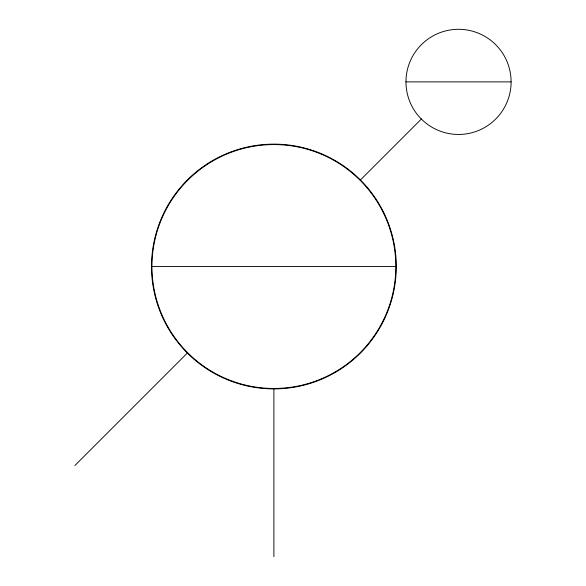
<?xml version="1.0" encoding="UTF-8"?>
<svg xmlns="http://www.w3.org/2000/svg" width="586" height="586" viewBox="0 0 586 586"><rect width="100%" height="100%" fill="white"/><g stroke="black" fill="none" stroke-linecap="round" stroke-linejoin="round"><path stroke-width="0.88" d="M74.891 465.511L187.352 353.05M360.427 179.975L421.429 118.98M405.952 81.879L511.109 81.879A52.579 52.579 0 0 0 432.241 36.347A52.579 52.579 0 0 0 432.241 127.411A52.579 52.579 0 0 0 511.109 81.879M151.957 266.513L395.828 266.513A121.932 121.932 0 0 0 212.923 160.916A121.932 121.932 0 0 0 212.923 372.117A121.932 121.932 0 0 0 395.828 266.513M273.889 388.899L273.889 556.7M212.703 372.506A122.386 122.386 0 0 0 396.275 266.513A122.386 122.386 0 0 0 212.703 160.527A122.386 122.386 0 0 0 212.703 372.506"/></g></svg>
